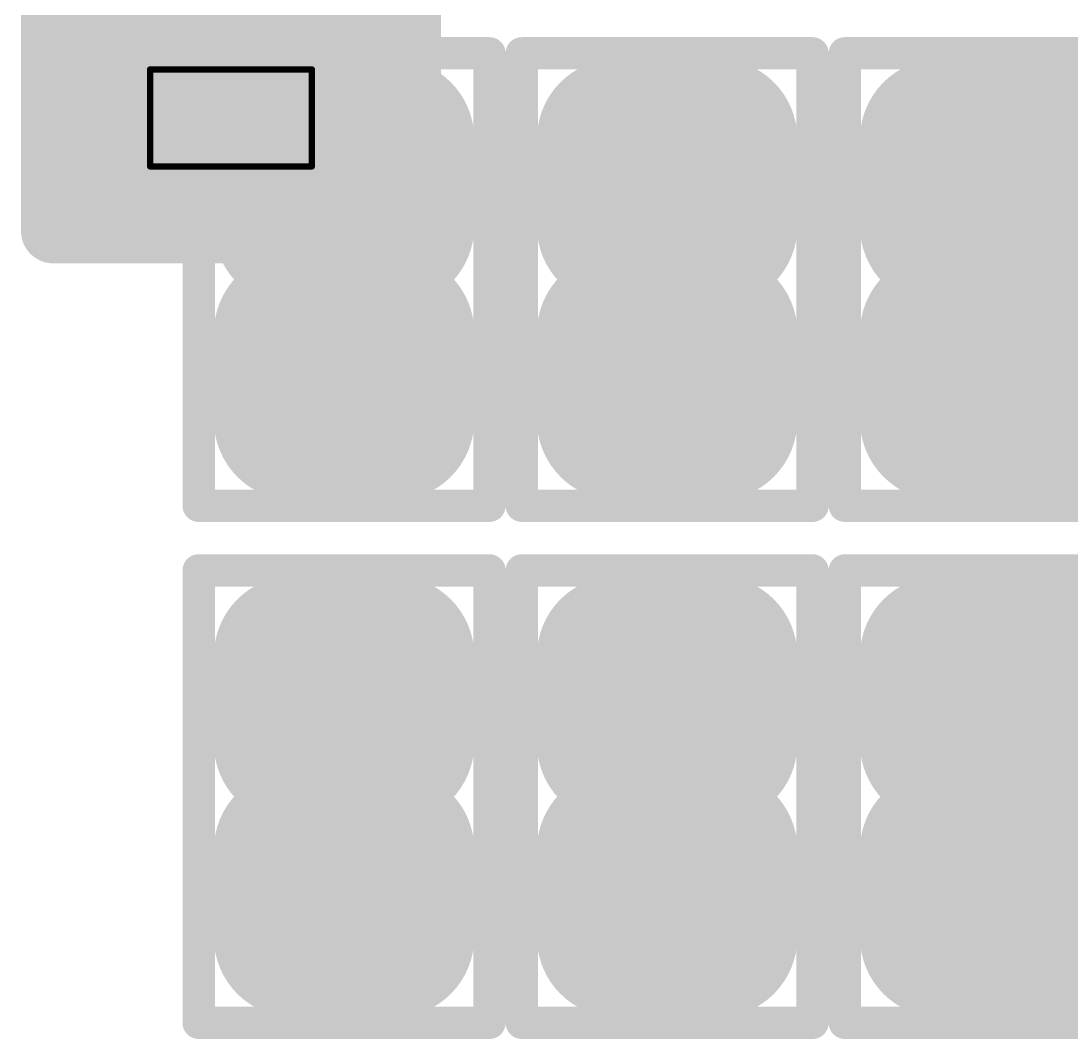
# Model space of a CAD drawing. Header units: millimetres. Extents: x 169 to 355, y 129 to 253.
# Drawn here: x 184.675 to 186.3, y 145.575 to 147.15 of the extents above; entities that cross this region are included whole.
import ezdxf

# ---------------------------------------------------------------- set-up
doc = ezdxf.new("R2010")
doc.units = ezdxf.units.MM
for name, color, linetype in [('BottomLayer', 5, 'Continuous'), ('BottomPaste', 16, 'Continuous'), ('BottomSolder', 6, 'Continuous'), ('Mechanical1', 6, 'Continuous'), ('Mechanical15', 56, 'Continuous'), ('TopLayer', 1, 'Continuous'), ('TopPaste', 8, 'Continuous'), ('TopSolder', 216, 'Continuous')]:
    doc.layers.add(name, color=color, linetype=linetype)

# ---------------------------------------------------------------- blocks, each defined once
blk = doc.blocks.new('R01005_B_670')
at = {"layer": 'BottomLayer', "const_width": 0.0225}
for points in [[(-0.2287, 0.0775, 1), (-0.2063, 0.0775, 1)], [(-0.0937, 0.0775, 1), (-0.0712, 0.0775, 1)], [(0.0712, 0.0775, 1), (0.0937, 0.0775, 1)], [(0.2063, 0.0775, 1), (0.2287, 0.0775, 1)], [(-0.2287, -0.0775, 1), (-0.2063, -0.0775, 1)], [(-0.0937, -0.0775, 1), (-0.0712, -0.0775, 1)], [(0.0712, -0.0775, 1), (0.0937, -0.0775, 1)], [(0.2063, -0.0775, 1), (0.2287, -0.0775, 1)]]:
    blk.add_lwpolyline(points, format="xyb", close=True, dxfattribs=at)
at = {"layer": 'BottomLayer'}
for points in [[(-0.0825, -0.1), (-0.0825, 0.1), (-0.2175, -0.1), (-0.2175, 0.1)], [(0.2175, -0.1), (0.2175, 0.1), (0.0825, -0.1), (0.0825, 0.1)], [(-0.06, -0.0775), (-0.06, 0.0775), (-0.24, -0.0775), (-0.24, 0.0775)], [(0.24, -0.0775), (0.24, 0.0775), (0.06, -0.0775), (0.06, 0.0775)]]:
    blk.add_solid(points, dxfattribs=at)
at = {"layer": 'BottomPaste', "const_width": 0.0225}
for points in [[(-0.2287, 0.0775, 1), (-0.2063, 0.0775, 1)], [(-0.0937, 0.0775, 1), (-0.0712, 0.0775, 1)], [(0.0712, 0.0775, 1), (0.0937, 0.0775, 1)], [(0.2063, 0.0775, 1), (0.2287, 0.0775, 1)], [(-0.2287, -0.0775, 1), (-0.2063, -0.0775, 1)], [(-0.0937, -0.0775, 1), (-0.0712, -0.0775, 1)], [(0.0712, -0.0775, 1), (0.0937, -0.0775, 1)], [(0.2063, -0.0775, 1), (0.2287, -0.0775, 1)]]:
    blk.add_lwpolyline(points, format="xyb", close=True, dxfattribs=at)
at = {"layer": 'BottomPaste'}
for points in [[(-0.0825, -0.1), (-0.0825, 0.1), (-0.2175, -0.1), (-0.2175, 0.1)], [(0.2175, -0.1), (0.2175, 0.1), (0.0825, -0.1), (0.0825, 0.1)], [(-0.06, -0.0775), (-0.06, 0.0775), (-0.24, -0.0775), (-0.24, 0.0775)], [(0.24, -0.0775), (0.24, 0.0775), (0.06, -0.0775), (0.06, 0.0775)]]:
    blk.add_solid(points, dxfattribs=at)
at = {"layer": 'BottomSolder', "const_width": 0.1241}
for points in [[(-0.2795, 0.0775, 1), (-0.1555, 0.0775, 1)], [(-0.1445, 0.0775, 1), (-0.0204, 0.0775, 1)], [(0.0204, 0.0775, 1), (0.1445, 0.0775, 1)], [(0.1555, 0.0775, 1), (0.2795, 0.0775, 1)], [(-0.2795, -0.0775, 1), (-0.1555, -0.0775, 1)], [(-0.1445, -0.0775, 1), (-0.0204, -0.0775, 1)], [(0.0204, -0.0775, 1), (0.1445, -0.0775, 1)], [(0.1555, -0.0775, 1), (0.2795, -0.0775, 1)]]:
    blk.add_lwpolyline(points, format="xyb", close=True, dxfattribs=at)
at = {"layer": 'BottomSolder'}
for points in [[(-0.0825, -0.2016), (-0.0825, 0.2016), (-0.2175, -0.2016), (-0.2175, 0.2016)], [(0.2175, -0.2016), (0.2175, 0.2016), (0.0825, -0.2016), (0.0825, 0.2016)], [(0.0416, -0.0775), (0.0416, 0.0775), (-0.3416, -0.0775), (-0.3416, 0.0775)], [(0.3416, -0.0775), (0.3416, 0.0775), (-0.0416, -0.0775), (-0.0416, 0.0775)]]:
    blk.add_solid(points, dxfattribs=at)
at = {"layer": 'Mechanical1', "const_width": 0.05}
for points in [[(-0.1999, 0.0999), (-0.1999, -0.1001)], [(-0.1999, 0.0999), (0.2001, 0.0999)], [(0.2001, 0.0999), (0.2001, -0.1001)], [(-0.1999, -0.1001), (0.2001, -0.1001)]]:
    blk.add_lwpolyline(points, dxfattribs=at)
at = {"layer": 'Mechanical1', "const_width": 0.025}
for points in [[(-0.2124, 0.0999, 1), (-0.1874, 0.0999, 1)], [(-0.2124, 0.0999, 1), (-0.1874, 0.0999, 1)], [(0.1876, 0.0999, 1), (0.2126, 0.0999, 1)], [(0.1876, 0.0999, 1), (0.2126, 0.0999, 1)], [(-0.2124, -0.1001, 1), (-0.1874, -0.1001, 1)], [(-0.2124, -0.1001, 1), (-0.1874, -0.1001, 1)], [(0.1876, -0.1001, 1), (0.2126, -0.1001, 1)], [(0.1876, -0.1001, 1), (0.2126, -0.1001, 1)]]:
    blk.add_lwpolyline(points, format="xyb", close=True, dxfattribs=at)
at = {"layer": 'Mechanical15', "const_width": 0.05}
for points in [[(-0.35, 0.225), (-0.35, -0.225)], [(-0.35, 0.225), (0.35, 0.225)], [(0.35, 0.225), (0.35, -0.225)], [(0, 0.125), (0, -0.125)], [(-0.15, 0), (0.15, 0)], [(-0.35, -0.225), (0.35, -0.225)]]:
    blk.add_lwpolyline(points, dxfattribs=at)
at = {"layer": 'Mechanical15', "const_width": 0.025}
for points in [[(-0.3625, 0.225, 1), (-0.3375, 0.225, 1)], [(-0.3625, 0.225, 1), (-0.3375, 0.225, 1)], [(0.3375, 0.225, 1), (0.3625, 0.225, 1)], [(0.3375, 0.225, 1), (0.3625, 0.225, 1)], [(-0.0125, 0.125, 1), (0.0125, 0.125, 1)], [(-0.1625, 0, 1), (-0.1375, 0, 1)], [(0.1375, 0, 1), (0.1625, 0, 1)], [(-0.0125, -0.125, 1), (0.0125, -0.125, 1)], [(-0.3625, -0.225, 1), (-0.3375, -0.225, 1)], [(-0.3625, -0.225, 1), (-0.3375, -0.225, 1)], [(0.3375, -0.225, 1), (0.3625, -0.225, 1)], [(0.3375, -0.225, 1), (0.3625, -0.225, 1)]]:
    blk.add_lwpolyline(points, format="xyb", close=True, dxfattribs=at)
blk = doc.blocks.new('R01005_B_684')
at = {"layer": 'BottomLayer', "const_width": 0.0225}
for points in [[(-0.2287, 0.0775, 1), (-0.2063, 0.0775, 1)], [(-0.0937, 0.0775, 1), (-0.0712, 0.0775, 1)], [(0.0712, 0.0775, 1), (0.0937, 0.0775, 1)], [(0.2063, 0.0775, 1), (0.2287, 0.0775, 1)], [(-0.2287, -0.0775, 1), (-0.2063, -0.0775, 1)], [(-0.0937, -0.0775, 1), (-0.0712, -0.0775, 1)], [(0.0712, -0.0775, 1), (0.0937, -0.0775, 1)], [(0.2063, -0.0775, 1), (0.2287, -0.0775, 1)]]:
    blk.add_lwpolyline(points, format="xyb", close=True, dxfattribs=at)
at = {"layer": 'BottomLayer'}
for points in [[(-0.0825, -0.1), (-0.0825, 0.1), (-0.2175, -0.1), (-0.2175, 0.1)], [(0.2175, -0.1), (0.2175, 0.1), (0.0825, -0.1), (0.0825, 0.1)], [(-0.06, -0.0775), (-0.06, 0.0775), (-0.24, -0.0775), (-0.24, 0.0775)], [(0.24, -0.0775), (0.24, 0.0775), (0.06, -0.0775), (0.06, 0.0775)]]:
    blk.add_solid(points, dxfattribs=at)
at = {"layer": 'BottomPaste', "const_width": 0.0225}
for points in [[(-0.2287, 0.0775, 1), (-0.2063, 0.0775, 1)], [(-0.0937, 0.0775, 1), (-0.0712, 0.0775, 1)], [(0.0712, 0.0775, 1), (0.0937, 0.0775, 1)], [(0.2063, 0.0775, 1), (0.2287, 0.0775, 1)], [(-0.2287, -0.0775, 1), (-0.2063, -0.0775, 1)], [(-0.0937, -0.0775, 1), (-0.0712, -0.0775, 1)], [(0.0712, -0.0775, 1), (0.0937, -0.0775, 1)], [(0.2063, -0.0775, 1), (0.2287, -0.0775, 1)]]:
    blk.add_lwpolyline(points, format="xyb", close=True, dxfattribs=at)
at = {"layer": 'BottomPaste'}
for points in [[(-0.0825, -0.1), (-0.0825, 0.1), (-0.2175, -0.1), (-0.2175, 0.1)], [(0.2175, -0.1), (0.2175, 0.1), (0.0825, -0.1), (0.0825, 0.1)], [(-0.06, -0.0775), (-0.06, 0.0775), (-0.24, -0.0775), (-0.24, 0.0775)], [(0.24, -0.0775), (0.24, 0.0775), (0.06, -0.0775), (0.06, 0.0775)]]:
    blk.add_solid(points, dxfattribs=at)
at = {"layer": 'BottomSolder', "const_width": 0.1241}
for points in [[(-0.2795, 0.0775, 1), (-0.1555, 0.0775, 1)], [(-0.1445, 0.0775, 1), (-0.0204, 0.0775, 1)], [(0.0204, 0.0775, 1), (0.1445, 0.0775, 1)], [(0.1555, 0.0775, 1), (0.2795, 0.0775, 1)], [(-0.2795, -0.0775, 1), (-0.1555, -0.0775, 1)], [(-0.1445, -0.0775, 1), (-0.0204, -0.0775, 1)], [(0.0204, -0.0775, 1), (0.1445, -0.0775, 1)], [(0.1555, -0.0775, 1), (0.2795, -0.0775, 1)]]:
    blk.add_lwpolyline(points, format="xyb", close=True, dxfattribs=at)
at = {"layer": 'BottomSolder'}
for points in [[(-0.0825, -0.2016), (-0.0825, 0.2016), (-0.2175, -0.2016), (-0.2175, 0.2016)], [(0.2175, -0.2016), (0.2175, 0.2016), (0.0825, -0.2016), (0.0825, 0.2016)], [(0.0416, -0.0775), (0.0416, 0.0775), (-0.3416, -0.0775), (-0.3416, 0.0775)], [(0.3416, -0.0775), (0.3416, 0.0775), (-0.0416, -0.0775), (-0.0416, 0.0775)]]:
    blk.add_solid(points, dxfattribs=at)
at = {"layer": 'Mechanical1', "const_width": 0.05}
for points in [[(-0.1999, 0.0999), (-0.1999, -0.1001)], [(-0.1999, 0.0999), (0.2001, 0.0999)], [(0.2001, 0.0999), (0.2001, -0.1001)], [(-0.1999, -0.1001), (0.2001, -0.1001)]]:
    blk.add_lwpolyline(points, dxfattribs=at)
at = {"layer": 'Mechanical1', "const_width": 0.025}
for points in [[(-0.2124, 0.0999, 1), (-0.1874, 0.0999, 1)], [(-0.2124, 0.0999, 1), (-0.1874, 0.0999, 1)], [(0.1876, 0.0999, 1), (0.2126, 0.0999, 1)], [(0.1876, 0.0999, 1), (0.2126, 0.0999, 1)], [(-0.2124, -0.1001, 1), (-0.1874, -0.1001, 1)], [(-0.2124, -0.1001, 1), (-0.1874, -0.1001, 1)], [(0.1876, -0.1001, 1), (0.2126, -0.1001, 1)], [(0.1876, -0.1001, 1), (0.2126, -0.1001, 1)]]:
    blk.add_lwpolyline(points, format="xyb", close=True, dxfattribs=at)
at = {"layer": 'Mechanical15', "const_width": 0.05}
for points in [[(-0.35, 0.225), (-0.35, -0.225)], [(-0.35, 0.225), (0.35, 0.225)], [(0.35, 0.225), (0.35, -0.225)], [(0, 0.125), (0, -0.125)], [(-0.15, 0), (0.15, 0)], [(-0.35, -0.225), (0.35, -0.225)]]:
    blk.add_lwpolyline(points, dxfattribs=at)
at = {"layer": 'Mechanical15', "const_width": 0.025}
for points in [[(-0.3625, 0.225, 1), (-0.3375, 0.225, 1)], [(-0.3625, 0.225, 1), (-0.3375, 0.225, 1)], [(0.3375, 0.225, 1), (0.3625, 0.225, 1)], [(0.3375, 0.225, 1), (0.3625, 0.225, 1)], [(-0.0125, 0.125, 1), (0.0125, 0.125, 1)], [(-0.1625, 0, 1), (-0.1375, 0, 1)], [(0.1375, 0, 1), (0.1625, 0, 1)], [(-0.0125, -0.125, 1), (0.0125, -0.125, 1)], [(-0.3625, -0.225, 1), (-0.3375, -0.225, 1)], [(-0.3625, -0.225, 1), (-0.3375, -0.225, 1)], [(0.3375, -0.225, 1), (0.3625, -0.225, 1)], [(0.3375, -0.225, 1), (0.3625, -0.225, 1)]]:
    blk.add_lwpolyline(points, format="xyb", close=True, dxfattribs=at)
blk = doc.blocks.new('R01005_B_685')
at = {"layer": 'BottomLayer', "const_width": 0.0225}
for points in [[(-0.2287, 0.0775, 1), (-0.2063, 0.0775, 1)], [(-0.0937, 0.0775, 1), (-0.0712, 0.0775, 1)], [(0.0712, 0.0775, 1), (0.0937, 0.0775, 1)], [(0.2063, 0.0775, 1), (0.2287, 0.0775, 1)], [(-0.2287, -0.0775, 1), (-0.2063, -0.0775, 1)], [(-0.0937, -0.0775, 1), (-0.0712, -0.0775, 1)], [(0.0712, -0.0775, 1), (0.0937, -0.0775, 1)], [(0.2063, -0.0775, 1), (0.2287, -0.0775, 1)]]:
    blk.add_lwpolyline(points, format="xyb", close=True, dxfattribs=at)
at = {"layer": 'BottomLayer'}
for points in [[(-0.0825, -0.1), (-0.0825, 0.1), (-0.2175, -0.1), (-0.2175, 0.1)], [(0.2175, -0.1), (0.2175, 0.1), (0.0825, -0.1), (0.0825, 0.1)], [(-0.06, -0.0775), (-0.06, 0.0775), (-0.24, -0.0775), (-0.24, 0.0775)], [(0.24, -0.0775), (0.24, 0.0775), (0.06, -0.0775), (0.06, 0.0775)]]:
    blk.add_solid(points, dxfattribs=at)
at = {"layer": 'BottomPaste', "const_width": 0.0225}
for points in [[(-0.2287, 0.0775, 1), (-0.2063, 0.0775, 1)], [(-0.0937, 0.0775, 1), (-0.0712, 0.0775, 1)], [(0.0712, 0.0775, 1), (0.0937, 0.0775, 1)], [(0.2063, 0.0775, 1), (0.2287, 0.0775, 1)], [(-0.2287, -0.0775, 1), (-0.2063, -0.0775, 1)], [(-0.0937, -0.0775, 1), (-0.0712, -0.0775, 1)], [(0.0712, -0.0775, 1), (0.0937, -0.0775, 1)], [(0.2063, -0.0775, 1), (0.2287, -0.0775, 1)]]:
    blk.add_lwpolyline(points, format="xyb", close=True, dxfattribs=at)
at = {"layer": 'BottomPaste'}
for points in [[(-0.0825, -0.1), (-0.0825, 0.1), (-0.2175, -0.1), (-0.2175, 0.1)], [(0.2175, -0.1), (0.2175, 0.1), (0.0825, -0.1), (0.0825, 0.1)], [(-0.06, -0.0775), (-0.06, 0.0775), (-0.24, -0.0775), (-0.24, 0.0775)], [(0.24, -0.0775), (0.24, 0.0775), (0.06, -0.0775), (0.06, 0.0775)]]:
    blk.add_solid(points, dxfattribs=at)
at = {"layer": 'BottomSolder', "const_width": 0.1241}
for points in [[(-0.2795, 0.0775, 1), (-0.1555, 0.0775, 1)], [(-0.1445, 0.0775, 1), (-0.0204, 0.0775, 1)], [(0.0204, 0.0775, 1), (0.1445, 0.0775, 1)], [(0.1555, 0.0775, 1), (0.2795, 0.0775, 1)], [(-0.2795, -0.0775, 1), (-0.1555, -0.0775, 1)], [(-0.1445, -0.0775, 1), (-0.0204, -0.0775, 1)], [(0.0204, -0.0775, 1), (0.1445, -0.0775, 1)], [(0.1555, -0.0775, 1), (0.2795, -0.0775, 1)]]:
    blk.add_lwpolyline(points, format="xyb", close=True, dxfattribs=at)
at = {"layer": 'BottomSolder'}
for points in [[(-0.0825, -0.2016), (-0.0825, 0.2016), (-0.2175, -0.2016), (-0.2175, 0.2016)], [(0.2175, -0.2016), (0.2175, 0.2016), (0.0825, -0.2016), (0.0825, 0.2016)], [(0.0416, -0.0775), (0.0416, 0.0775), (-0.3416, -0.0775), (-0.3416, 0.0775)], [(0.3416, -0.0775), (0.3416, 0.0775), (-0.0416, -0.0775), (-0.0416, 0.0775)]]:
    blk.add_solid(points, dxfattribs=at)
at = {"layer": 'Mechanical1', "const_width": 0.05}
for points in [[(-0.1999, 0.0999), (-0.1999, -0.1001)], [(-0.1999, 0.0999), (0.2001, 0.0999)], [(0.2001, 0.0999), (0.2001, -0.1001)], [(-0.1999, -0.1001), (0.2001, -0.1001)]]:
    blk.add_lwpolyline(points, dxfattribs=at)
at = {"layer": 'Mechanical1', "const_width": 0.025}
for points in [[(-0.2124, 0.0999, 1), (-0.1874, 0.0999, 1)], [(-0.2124, 0.0999, 1), (-0.1874, 0.0999, 1)], [(0.1876, 0.0999, 1), (0.2126, 0.0999, 1)], [(0.1876, 0.0999, 1), (0.2126, 0.0999, 1)], [(-0.2124, -0.1001, 1), (-0.1874, -0.1001, 1)], [(-0.2124, -0.1001, 1), (-0.1874, -0.1001, 1)], [(0.1876, -0.1001, 1), (0.2126, -0.1001, 1)], [(0.1876, -0.1001, 1), (0.2126, -0.1001, 1)]]:
    blk.add_lwpolyline(points, format="xyb", close=True, dxfattribs=at)
at = {"layer": 'Mechanical15', "const_width": 0.05}
for points in [[(-0.35, 0.225), (-0.35, -0.225)], [(-0.35, 0.225), (0.35, 0.225)], [(0.35, 0.225), (0.35, -0.225)], [(0, 0.125), (0, -0.125)], [(-0.15, 0), (0.15, 0)], [(-0.35, -0.225), (0.35, -0.225)]]:
    blk.add_lwpolyline(points, dxfattribs=at)
at = {"layer": 'Mechanical15', "const_width": 0.025}
for points in [[(-0.3625, 0.225, 1), (-0.3375, 0.225, 1)], [(-0.3625, 0.225, 1), (-0.3375, 0.225, 1)], [(0.3375, 0.225, 1), (0.3625, 0.225, 1)], [(0.3375, 0.225, 1), (0.3625, 0.225, 1)], [(-0.0125, 0.125, 1), (0.0125, 0.125, 1)], [(-0.1625, 0, 1), (-0.1375, 0, 1)], [(0.1375, 0, 1), (0.1625, 0, 1)], [(-0.0125, -0.125, 1), (0.0125, -0.125, 1)], [(-0.3625, -0.225, 1), (-0.3375, -0.225, 1)], [(-0.3625, -0.225, 1), (-0.3375, -0.225, 1)], [(0.3375, -0.225, 1), (0.3625, -0.225, 1)], [(0.3375, -0.225, 1), (0.3625, -0.225, 1)]]:
    blk.add_lwpolyline(points, format="xyb", close=True, dxfattribs=at)
blk = doc.blocks.new('R01005_B_707')
at = {"layer": 'BottomLayer', "const_width": 0.0225}
for points in [[(-0.2287, 0.0775, 1), (-0.2063, 0.0775, 1)], [(-0.0937, 0.0775, 1), (-0.0712, 0.0775, 1)], [(0.0712, 0.0775, 1), (0.0937, 0.0775, 1)], [(0.2063, 0.0775, 1), (0.2287, 0.0775, 1)], [(-0.2287, -0.0775, 1), (-0.2063, -0.0775, 1)], [(-0.0937, -0.0775, 1), (-0.0712, -0.0775, 1)], [(0.0712, -0.0775, 1), (0.0937, -0.0775, 1)], [(0.2063, -0.0775, 1), (0.2287, -0.0775, 1)]]:
    blk.add_lwpolyline(points, format="xyb", close=True, dxfattribs=at)
at = {"layer": 'BottomLayer'}
for points in [[(-0.0825, -0.1), (-0.0825, 0.1), (-0.2175, -0.1), (-0.2175, 0.1)], [(0.2175, -0.1), (0.2175, 0.1), (0.0825, -0.1), (0.0825, 0.1)], [(-0.06, -0.0775), (-0.06, 0.0775), (-0.24, -0.0775), (-0.24, 0.0775)], [(0.24, -0.0775), (0.24, 0.0775), (0.06, -0.0775), (0.06, 0.0775)]]:
    blk.add_solid(points, dxfattribs=at)
at = {"layer": 'BottomPaste', "const_width": 0.0225}
for points in [[(-0.2287, 0.0775, 1), (-0.2063, 0.0775, 1)], [(-0.0937, 0.0775, 1), (-0.0712, 0.0775, 1)], [(0.0712, 0.0775, 1), (0.0937, 0.0775, 1)], [(0.2063, 0.0775, 1), (0.2287, 0.0775, 1)], [(-0.2287, -0.0775, 1), (-0.2063, -0.0775, 1)], [(-0.0937, -0.0775, 1), (-0.0712, -0.0775, 1)], [(0.0712, -0.0775, 1), (0.0937, -0.0775, 1)], [(0.2063, -0.0775, 1), (0.2287, -0.0775, 1)]]:
    blk.add_lwpolyline(points, format="xyb", close=True, dxfattribs=at)
at = {"layer": 'BottomPaste'}
for points in [[(-0.0825, -0.1), (-0.0825, 0.1), (-0.2175, -0.1), (-0.2175, 0.1)], [(0.2175, -0.1), (0.2175, 0.1), (0.0825, -0.1), (0.0825, 0.1)], [(-0.06, -0.0775), (-0.06, 0.0775), (-0.24, -0.0775), (-0.24, 0.0775)], [(0.24, -0.0775), (0.24, 0.0775), (0.06, -0.0775), (0.06, 0.0775)]]:
    blk.add_solid(points, dxfattribs=at)
at = {"layer": 'BottomSolder', "const_width": 0.1241}
for points in [[(-0.2795, 0.0775, 1), (-0.1555, 0.0775, 1)], [(-0.1445, 0.0775, 1), (-0.0204, 0.0775, 1)], [(0.0204, 0.0775, 1), (0.1445, 0.0775, 1)], [(0.1555, 0.0775, 1), (0.2795, 0.0775, 1)], [(-0.2795, -0.0775, 1), (-0.1555, -0.0775, 1)], [(-0.1445, -0.0775, 1), (-0.0204, -0.0775, 1)], [(0.0204, -0.0775, 1), (0.1445, -0.0775, 1)], [(0.1555, -0.0775, 1), (0.2795, -0.0775, 1)]]:
    blk.add_lwpolyline(points, format="xyb", close=True, dxfattribs=at)
at = {"layer": 'BottomSolder'}
for points in [[(-0.0825, -0.2016), (-0.0825, 0.2016), (-0.2175, -0.2016), (-0.2175, 0.2016)], [(0.2175, -0.2016), (0.2175, 0.2016), (0.0825, -0.2016), (0.0825, 0.2016)], [(0.0416, -0.0775), (0.0416, 0.0775), (-0.3416, -0.0775), (-0.3416, 0.0775)], [(0.3416, -0.0775), (0.3416, 0.0775), (-0.0416, -0.0775), (-0.0416, 0.0775)]]:
    blk.add_solid(points, dxfattribs=at)
at = {"layer": 'Mechanical1', "const_width": 0.05}
for points in [[(-0.1999, 0.0999), (-0.1999, -0.1001)], [(-0.1999, 0.0999), (0.2001, 0.0999)], [(0.2001, 0.0999), (0.2001, -0.1001)], [(-0.1999, -0.1001), (0.2001, -0.1001)]]:
    blk.add_lwpolyline(points, dxfattribs=at)
at = {"layer": 'Mechanical1', "const_width": 0.025}
for points in [[(-0.2124, 0.0999, 1), (-0.1874, 0.0999, 1)], [(-0.2124, 0.0999, 1), (-0.1874, 0.0999, 1)], [(0.1876, 0.0999, 1), (0.2126, 0.0999, 1)], [(0.1876, 0.0999, 1), (0.2126, 0.0999, 1)], [(-0.2124, -0.1001, 1), (-0.1874, -0.1001, 1)], [(-0.2124, -0.1001, 1), (-0.1874, -0.1001, 1)], [(0.1876, -0.1001, 1), (0.2126, -0.1001, 1)], [(0.1876, -0.1001, 1), (0.2126, -0.1001, 1)]]:
    blk.add_lwpolyline(points, format="xyb", close=True, dxfattribs=at)
at = {"layer": 'Mechanical15', "const_width": 0.05}
for points in [[(-0.35, 0.225), (-0.35, -0.225)], [(-0.35, 0.225), (0.35, 0.225)], [(0.35, 0.225), (0.35, -0.225)], [(0, 0.125), (0, -0.125)], [(-0.15, 0), (0.15, 0)], [(-0.35, -0.225), (0.35, -0.225)]]:
    blk.add_lwpolyline(points, dxfattribs=at)
at = {"layer": 'Mechanical15', "const_width": 0.025}
for points in [[(-0.3625, 0.225, 1), (-0.3375, 0.225, 1)], [(-0.3625, 0.225, 1), (-0.3375, 0.225, 1)], [(0.3375, 0.225, 1), (0.3625, 0.225, 1)], [(0.3375, 0.225, 1), (0.3625, 0.225, 1)], [(-0.0125, 0.125, 1), (0.0125, 0.125, 1)], [(-0.1625, 0, 1), (-0.1375, 0, 1)], [(0.1375, 0, 1), (0.1625, 0, 1)], [(-0.0125, -0.125, 1), (0.0125, -0.125, 1)], [(-0.3625, -0.225, 1), (-0.3375, -0.225, 1)], [(-0.3625, -0.225, 1), (-0.3375, -0.225, 1)], [(0.3375, -0.225, 1), (0.3625, -0.225, 1)], [(0.3375, -0.225, 1), (0.3625, -0.225, 1)]]:
    blk.add_lwpolyline(points, format="xyb", close=True, dxfattribs=at)
blk = doc.blocks.new('R01005_B_719')
at = {"layer": 'BottomLayer', "const_width": 0.0225}
for points in [[(-0.2287, 0.0775, 1), (-0.2063, 0.0775, 1)], [(-0.0937, 0.0775, 1), (-0.0712, 0.0775, 1)], [(0.0712, 0.0775, 1), (0.0937, 0.0775, 1)], [(0.2063, 0.0775, 1), (0.2287, 0.0775, 1)], [(-0.2287, -0.0775, 1), (-0.2063, -0.0775, 1)], [(-0.0937, -0.0775, 1), (-0.0712, -0.0775, 1)], [(0.0712, -0.0775, 1), (0.0937, -0.0775, 1)], [(0.2063, -0.0775, 1), (0.2287, -0.0775, 1)]]:
    blk.add_lwpolyline(points, format="xyb", close=True, dxfattribs=at)
at = {"layer": 'BottomLayer'}
for points in [[(-0.0825, -0.1), (-0.0825, 0.1), (-0.2175, -0.1), (-0.2175, 0.1)], [(0.2175, -0.1), (0.2175, 0.1), (0.0825, -0.1), (0.0825, 0.1)], [(-0.06, -0.0775), (-0.06, 0.0775), (-0.24, -0.0775), (-0.24, 0.0775)], [(0.24, -0.0775), (0.24, 0.0775), (0.06, -0.0775), (0.06, 0.0775)]]:
    blk.add_solid(points, dxfattribs=at)
at = {"layer": 'BottomPaste', "const_width": 0.0225}
for points in [[(-0.2287, 0.0775, 1), (-0.2063, 0.0775, 1)], [(-0.0937, 0.0775, 1), (-0.0712, 0.0775, 1)], [(0.0712, 0.0775, 1), (0.0937, 0.0775, 1)], [(0.2063, 0.0775, 1), (0.2287, 0.0775, 1)], [(-0.2287, -0.0775, 1), (-0.2063, -0.0775, 1)], [(-0.0937, -0.0775, 1), (-0.0712, -0.0775, 1)], [(0.0712, -0.0775, 1), (0.0937, -0.0775, 1)], [(0.2063, -0.0775, 1), (0.2287, -0.0775, 1)]]:
    blk.add_lwpolyline(points, format="xyb", close=True, dxfattribs=at)
at = {"layer": 'BottomPaste'}
for points in [[(-0.0825, -0.1), (-0.0825, 0.1), (-0.2175, -0.1), (-0.2175, 0.1)], [(0.2175, -0.1), (0.2175, 0.1), (0.0825, -0.1), (0.0825, 0.1)], [(-0.06, -0.0775), (-0.06, 0.0775), (-0.24, -0.0775), (-0.24, 0.0775)], [(0.24, -0.0775), (0.24, 0.0775), (0.06, -0.0775), (0.06, 0.0775)]]:
    blk.add_solid(points, dxfattribs=at)
at = {"layer": 'BottomSolder', "const_width": 0.1241}
for points in [[(-0.2795, 0.0775, 1), (-0.1555, 0.0775, 1)], [(-0.1445, 0.0775, 1), (-0.0204, 0.0775, 1)], [(0.0204, 0.0775, 1), (0.1445, 0.0775, 1)], [(0.1555, 0.0775, 1), (0.2795, 0.0775, 1)], [(-0.2795, -0.0775, 1), (-0.1555, -0.0775, 1)], [(-0.1445, -0.0775, 1), (-0.0204, -0.0775, 1)], [(0.0204, -0.0775, 1), (0.1445, -0.0775, 1)], [(0.1555, -0.0775, 1), (0.2795, -0.0775, 1)]]:
    blk.add_lwpolyline(points, format="xyb", close=True, dxfattribs=at)
at = {"layer": 'BottomSolder'}
for points in [[(-0.0825, -0.2016), (-0.0825, 0.2016), (-0.2175, -0.2016), (-0.2175, 0.2016)], [(0.2175, -0.2016), (0.2175, 0.2016), (0.0825, -0.2016), (0.0825, 0.2016)], [(0.0416, -0.0775), (0.0416, 0.0775), (-0.3416, -0.0775), (-0.3416, 0.0775)], [(0.3416, -0.0775), (0.3416, 0.0775), (-0.0416, -0.0775), (-0.0416, 0.0775)]]:
    blk.add_solid(points, dxfattribs=at)
at = {"layer": 'Mechanical1', "const_width": 0.05}
for points in [[(-0.1999, 0.0999), (-0.1999, -0.1001)], [(-0.1999, 0.0999), (0.2001, 0.0999)], [(0.2001, 0.0999), (0.2001, -0.1001)], [(-0.1999, -0.1001), (0.2001, -0.1001)]]:
    blk.add_lwpolyline(points, dxfattribs=at)
at = {"layer": 'Mechanical1', "const_width": 0.025}
for points in [[(-0.2124, 0.0999, 1), (-0.1874, 0.0999, 1)], [(-0.2124, 0.0999, 1), (-0.1874, 0.0999, 1)], [(0.1876, 0.0999, 1), (0.2126, 0.0999, 1)], [(0.1876, 0.0999, 1), (0.2126, 0.0999, 1)], [(-0.2124, -0.1001, 1), (-0.1874, -0.1001, 1)], [(-0.2124, -0.1001, 1), (-0.1874, -0.1001, 1)], [(0.1876, -0.1001, 1), (0.2126, -0.1001, 1)], [(0.1876, -0.1001, 1), (0.2126, -0.1001, 1)]]:
    blk.add_lwpolyline(points, format="xyb", close=True, dxfattribs=at)
at = {"layer": 'Mechanical15', "const_width": 0.05}
for points in [[(-0.35, 0.225), (-0.35, -0.225)], [(-0.35, 0.225), (0.35, 0.225)], [(0.35, 0.225), (0.35, -0.225)], [(0, 0.125), (0, -0.125)], [(-0.15, 0), (0.15, 0)], [(-0.35, -0.225), (0.35, -0.225)]]:
    blk.add_lwpolyline(points, dxfattribs=at)
at = {"layer": 'Mechanical15', "const_width": 0.025}
for points in [[(-0.3625, 0.225, 1), (-0.3375, 0.225, 1)], [(-0.3625, 0.225, 1), (-0.3375, 0.225, 1)], [(0.3375, 0.225, 1), (0.3625, 0.225, 1)], [(0.3375, 0.225, 1), (0.3625, 0.225, 1)], [(-0.0125, 0.125, 1), (0.0125, 0.125, 1)], [(-0.1625, 0, 1), (-0.1375, 0, 1)], [(0.1375, 0, 1), (0.1625, 0, 1)], [(-0.0125, -0.125, 1), (0.0125, -0.125, 1)], [(-0.3625, -0.225, 1), (-0.3375, -0.225, 1)], [(-0.3625, -0.225, 1), (-0.3375, -0.225, 1)], [(0.3375, -0.225, 1), (0.3625, -0.225, 1)], [(0.3375, -0.225, 1), (0.3625, -0.225, 1)]]:
    blk.add_lwpolyline(points, format="xyb", close=True, dxfattribs=at)
blk = doc.blocks.new('R01005_B_722')
at = {"layer": 'BottomLayer', "const_width": 0.0225}
for points in [[(-0.2287, 0.0775, 1), (-0.2063, 0.0775, 1)], [(-0.0937, 0.0775, 1), (-0.0712, 0.0775, 1)], [(0.0712, 0.0775, 1), (0.0937, 0.0775, 1)], [(0.2063, 0.0775, 1), (0.2287, 0.0775, 1)], [(-0.2287, -0.0775, 1), (-0.2063, -0.0775, 1)], [(-0.0937, -0.0775, 1), (-0.0712, -0.0775, 1)], [(0.0712, -0.0775, 1), (0.0937, -0.0775, 1)], [(0.2063, -0.0775, 1), (0.2287, -0.0775, 1)]]:
    blk.add_lwpolyline(points, format="xyb", close=True, dxfattribs=at)
at = {"layer": 'BottomLayer'}
for points in [[(-0.0825, -0.1), (-0.0825, 0.1), (-0.2175, -0.1), (-0.2175, 0.1)], [(0.2175, -0.1), (0.2175, 0.1), (0.0825, -0.1), (0.0825, 0.1)], [(-0.06, -0.0775), (-0.06, 0.0775), (-0.24, -0.0775), (-0.24, 0.0775)], [(0.24, -0.0775), (0.24, 0.0775), (0.06, -0.0775), (0.06, 0.0775)]]:
    blk.add_solid(points, dxfattribs=at)
at = {"layer": 'BottomPaste', "const_width": 0.0225}
for points in [[(-0.2287, 0.0775, 1), (-0.2063, 0.0775, 1)], [(-0.0937, 0.0775, 1), (-0.0712, 0.0775, 1)], [(0.0712, 0.0775, 1), (0.0937, 0.0775, 1)], [(0.2063, 0.0775, 1), (0.2287, 0.0775, 1)], [(-0.2287, -0.0775, 1), (-0.2063, -0.0775, 1)], [(-0.0937, -0.0775, 1), (-0.0712, -0.0775, 1)], [(0.0712, -0.0775, 1), (0.0937, -0.0775, 1)], [(0.2063, -0.0775, 1), (0.2287, -0.0775, 1)]]:
    blk.add_lwpolyline(points, format="xyb", close=True, dxfattribs=at)
at = {"layer": 'BottomPaste'}
for points in [[(-0.0825, -0.1), (-0.0825, 0.1), (-0.2175, -0.1), (-0.2175, 0.1)], [(0.2175, -0.1), (0.2175, 0.1), (0.0825, -0.1), (0.0825, 0.1)], [(-0.06, -0.0775), (-0.06, 0.0775), (-0.24, -0.0775), (-0.24, 0.0775)], [(0.24, -0.0775), (0.24, 0.0775), (0.06, -0.0775), (0.06, 0.0775)]]:
    blk.add_solid(points, dxfattribs=at)
at = {"layer": 'BottomSolder', "const_width": 0.1241}
for points in [[(-0.2795, 0.0775, 1), (-0.1555, 0.0775, 1)], [(-0.1445, 0.0775, 1), (-0.0204, 0.0775, 1)], [(0.0204, 0.0775, 1), (0.1445, 0.0775, 1)], [(0.1555, 0.0775, 1), (0.2795, 0.0775, 1)], [(-0.2795, -0.0775, 1), (-0.1555, -0.0775, 1)], [(-0.1445, -0.0775, 1), (-0.0204, -0.0775, 1)], [(0.0204, -0.0775, 1), (0.1445, -0.0775, 1)], [(0.1555, -0.0775, 1), (0.2795, -0.0775, 1)]]:
    blk.add_lwpolyline(points, format="xyb", close=True, dxfattribs=at)
at = {"layer": 'BottomSolder'}
for points in [[(-0.0825, -0.2016), (-0.0825, 0.2016), (-0.2175, -0.2016), (-0.2175, 0.2016)], [(0.2175, -0.2016), (0.2175, 0.2016), (0.0825, -0.2016), (0.0825, 0.2016)], [(0.0416, -0.0775), (0.0416, 0.0775), (-0.3416, -0.0775), (-0.3416, 0.0775)], [(0.3416, -0.0775), (0.3416, 0.0775), (-0.0416, -0.0775), (-0.0416, 0.0775)]]:
    blk.add_solid(points, dxfattribs=at)
at = {"layer": 'Mechanical1', "const_width": 0.05}
for points in [[(-0.1999, 0.0999), (-0.1999, -0.1001)], [(-0.1999, 0.0999), (0.2001, 0.0999)], [(0.2001, 0.0999), (0.2001, -0.1001)], [(-0.1999, -0.1001), (0.2001, -0.1001)]]:
    blk.add_lwpolyline(points, dxfattribs=at)
at = {"layer": 'Mechanical1', "const_width": 0.025}
for points in [[(-0.2124, 0.0999, 1), (-0.1874, 0.0999, 1)], [(-0.2124, 0.0999, 1), (-0.1874, 0.0999, 1)], [(0.1876, 0.0999, 1), (0.2126, 0.0999, 1)], [(0.1876, 0.0999, 1), (0.2126, 0.0999, 1)], [(-0.2124, -0.1001, 1), (-0.1874, -0.1001, 1)], [(-0.2124, -0.1001, 1), (-0.1874, -0.1001, 1)], [(0.1876, -0.1001, 1), (0.2126, -0.1001, 1)], [(0.1876, -0.1001, 1), (0.2126, -0.1001, 1)]]:
    blk.add_lwpolyline(points, format="xyb", close=True, dxfattribs=at)
at = {"layer": 'Mechanical15', "const_width": 0.05}
for points in [[(-0.35, 0.225), (-0.35, -0.225)], [(-0.35, 0.225), (0.35, 0.225)], [(0.35, 0.225), (0.35, -0.225)], [(0, 0.125), (0, -0.125)], [(-0.15, 0), (0.15, 0)], [(-0.35, -0.225), (0.35, -0.225)]]:
    blk.add_lwpolyline(points, dxfattribs=at)
at = {"layer": 'Mechanical15', "const_width": 0.025}
for points in [[(-0.3625, 0.225, 1), (-0.3375, 0.225, 1)], [(-0.3625, 0.225, 1), (-0.3375, 0.225, 1)], [(0.3375, 0.225, 1), (0.3625, 0.225, 1)], [(0.3375, 0.225, 1), (0.3625, 0.225, 1)], [(-0.0125, 0.125, 1), (0.0125, 0.125, 1)], [(-0.1625, 0, 1), (-0.1375, 0, 1)], [(0.1375, 0, 1), (0.1625, 0, 1)], [(-0.0125, -0.125, 1), (0.0125, -0.125, 1)], [(-0.3625, -0.225, 1), (-0.3375, -0.225, 1)], [(-0.3625, -0.225, 1), (-0.3375, -0.225, 1)], [(0.3375, -0.225, 1), (0.3625, -0.225, 1)], [(0.3375, -0.225, 1), (0.3625, -0.225, 1)]]:
    blk.add_lwpolyline(points, format="xyb", close=True, dxfattribs=at)
blk = doc.blocks.new('R03015_1538')
at = {"layer": 'Mechanical1'}
for points, const_width in [([(0.15, 0.0751), (-0.1499, 0.0751)], 0.05), ([(-0.1499, 0.0751), (-0.1499, -0.0749)], 0.05), ([(0.15, 0.0751), (0.15, -0.0749)], 0.05), ([(0.125, 0.075), (-0.125, 0.075)], 0.01), ([(-0.125, 0.075), (-0.125, -0.075)], 0.01), ([(0.125, 0.075), (0.125, -0.075)], 0.01), ([(0.15, -0.0749), (-0.1499, -0.0749)], 0.05), ([(0.125, -0.075), (-0.125, -0.075)], 0.01)]:
    blk.add_lwpolyline(points, dxfattribs=dict(at, const_width=const_width))
for points, const_width in [([(-0.1624, 0.0751, 1), (-0.1374, 0.0751, 1)], 0.025), ([(-0.1624, 0.0751, 1), (-0.1374, 0.0751, 1)], 0.025), ([(0.1375, 0.0751, 1), (0.1625, 0.0751, 1)], 0.025), ([(0.1375, 0.0751, 1), (0.1625, 0.0751, 1)], 0.025), ([(-0.1275, 0.075, 1), (-0.1225, 0.075, 1)], 0.005), ([(-0.1275, 0.075, 1), (-0.1225, 0.075, 1)], 0.005), ([(0.1225, 0.075, 1), (0.1275, 0.075, 1)], 0.005), ([(0.1225, 0.075, 1), (0.1275, 0.075, 1)], 0.005), ([(-0.1624, -0.0749, 1), (-0.1374, -0.0749, 1)], 0.025), ([(-0.1624, -0.0749, 1), (-0.1374, -0.0749, 1)], 0.025), ([(0.1375, -0.0749, 1), (0.1625, -0.0749, 1)], 0.025), ([(0.1375, -0.0749, 1), (0.1625, -0.0749, 1)], 0.025), ([(-0.1275, -0.075, 1), (-0.1225, -0.075, 1)], 0.005), ([(-0.1275, -0.075, 1), (-0.1225, -0.075, 1)], 0.005), ([(0.1225, -0.075, 1), (0.1275, -0.075, 1)], 0.005), ([(0.1225, -0.075, 1), (0.1275, -0.075, 1)], 0.005)]:
    blk.add_lwpolyline(points, format="xyb", close=True, dxfattribs=dict(at, const_width=const_width))
at = {"layer": 'Mechanical15', "const_width": 0.1}
for points in [[(0.275, 0.175), (-0.275, 0.175)], [(-0.275, 0.175), (-0.275, -0.175)], [(0.275, 0.175), (0.275, -0.175)], [(0.275, -0.175), (-0.275, -0.175)]]:
    blk.add_lwpolyline(points, dxfattribs=at)
at = {"layer": 'Mechanical15', "const_width": 0.05}
for points in [[(-0.3, 0.175, 1), (-0.25, 0.175, 1)], [(-0.3, 0.175, 1), (-0.25, 0.175, 1)], [(0.25, 0.175, 1), (0.3, 0.175, 1)], [(0.25, 0.175, 1), (0.3, 0.175, 1)], [(-0.3, -0.175, 1), (-0.25, -0.175, 1)], [(-0.3, -0.175, 1), (-0.25, -0.175, 1)], [(0.25, -0.175, 1), (0.3, -0.175, 1)], [(0.25, -0.175, 1), (0.3, -0.175, 1)]]:
    blk.add_lwpolyline(points, format="xyb", close=True, dxfattribs=at)
at = {"layer": 'TopLayer', "const_width": 0.025}
for points in [[(-0.1575, 0.05, 1), (-0.1325, 0.05, 1)], [(-0.1075, 0.05, 1), (-0.0825, 0.05, 1)], [(0.0825, 0.05, 1), (0.1075, 0.05, 1)], [(0.1325, 0.05, 1), (0.1575, 0.05, 1)], [(-0.1575, -0.05, 1), (-0.1325, -0.05, 1)], [(-0.1075, -0.05, 1), (-0.0825, -0.05, 1)], [(0.0825, -0.05, 1), (0.1075, -0.05, 1)], [(0.1325, -0.05, 1), (0.1575, -0.05, 1)]]:
    blk.add_lwpolyline(points, format="xyb", close=True, dxfattribs=at)
at = {"layer": 'TopLayer'}
for points in [[(-0.145, 0.075), (-0.145, -0.075), (-0.095, 0.075), (-0.095, -0.075)], [(0.095, 0.075), (0.095, -0.075), (0.145, 0.075), (0.145, -0.075)], [(-0.17, 0.05), (-0.17, -0.05), (-0.07, 0.05), (-0.07, -0.05)], [(0.07, 0.05), (0.07, -0.05), (0.17, 0.05), (0.17, -0.05)]]:
    blk.add_solid(points, dxfattribs=at)
at = {"layer": 'TopPaste', "const_width": 0.025}
for points in [[(-0.1575, 0.05, 1), (-0.1325, 0.05, 1)], [(-0.1075, 0.05, 1), (-0.0825, 0.05, 1)], [(0.0825, 0.05, 1), (0.1075, 0.05, 1)], [(0.1325, 0.05, 1), (0.1575, 0.05, 1)], [(-0.1575, -0.05, 1), (-0.1325, -0.05, 1)], [(-0.1075, -0.05, 1), (-0.0825, -0.05, 1)], [(0.0825, -0.05, 1), (0.1075, -0.05, 1)], [(0.1325, -0.05, 1), (0.1575, -0.05, 1)]]:
    blk.add_lwpolyline(points, format="xyb", close=True, dxfattribs=at)
at = {"layer": 'TopPaste'}
for points in [[(-0.145, 0.075), (-0.145, -0.075), (-0.095, 0.075), (-0.095, -0.075)], [(0.095, 0.075), (0.095, -0.075), (0.145, 0.075), (0.145, -0.075)], [(-0.17, 0.05), (-0.17, -0.05), (-0.07, 0.05), (-0.07, -0.05)], [(0.07, 0.05), (0.07, -0.05), (0.17, 0.05), (0.17, -0.05)]]:
    blk.add_solid(points, dxfattribs=at)
at = {"layer": 'TopSolder', "const_width": 0.1266}
for points in [[(-0.2083, 0.05, 1), (-0.0817, 0.05, 1)], [(-0.1583, 0.05, 1), (-0.0317, 0.05, 1)], [(0.0317, 0.05, 1), (0.1583, 0.05, 1)], [(0.0817, 0.05, 1), (0.2083, 0.05, 1)], [(-0.2083, -0.05, 1), (-0.0817, -0.05, 1)], [(-0.1583, -0.05, 1), (-0.0317, -0.05, 1)], [(0.0317, -0.05, 1), (0.1583, -0.05, 1)], [(0.0817, -0.05, 1), (0.2083, -0.05, 1)]]:
    blk.add_lwpolyline(points, format="xyb", close=True, dxfattribs=at)
at = {"layer": 'TopSolder'}
for points in [[(-0.145, 0.1766), (-0.145, -0.1766), (-0.095, 0.1766), (-0.095, -0.1766)], [(0.095, 0.1766), (0.095, -0.1766), (0.145, 0.1766), (0.145, -0.1766)], [(-0.2716, 0.05), (-0.2716, -0.05), (0.0316, 0.05), (0.0316, -0.05)], [(-0.0316, 0.05), (-0.0316, -0.05), (0.2716, 0.05), (0.2716, -0.05)]]:
    blk.add_solid(points, dxfattribs=at)

msp = doc.modelspace()

# ---------------------------------------------------------------- block references
for name, p, rotation in [('R03015_1538', (185, 147), 180), ('R01005_B_707', (185.175, 146.75), 90), ('R01005_B_719', (185.675, 146.75), 90), ('R01005_B_722', (186.175, 146.75), 90), ('R01005_B_684', (185.175, 145.95), 90), ('R01005_B_685', (185.675, 145.95), 90), ('R01005_B_670', (186.175, 145.95), 90)]:
    msp.add_blockref(name, p, dxfattribs=dict(rotation=rotation))

doc.saveas('drawing.dxf')
